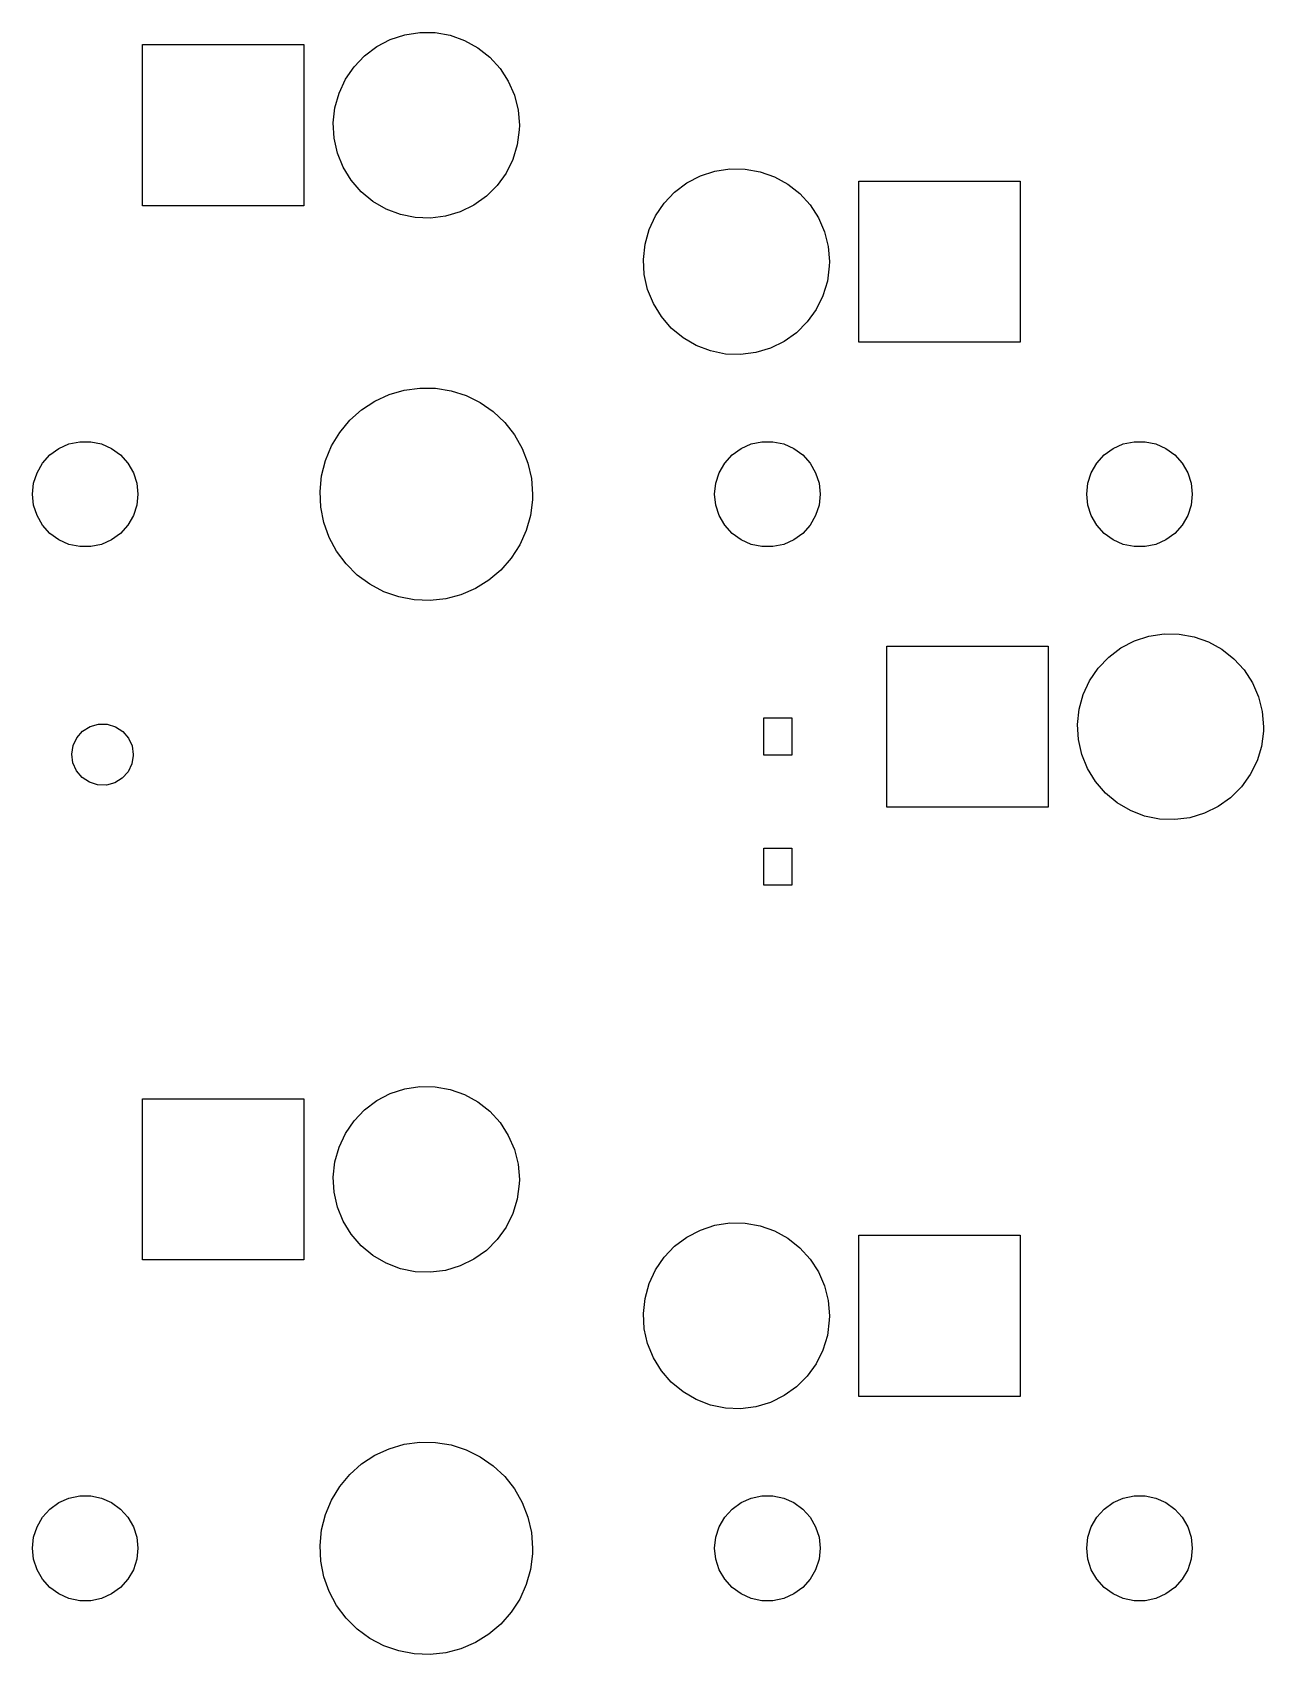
# Model space of a CAD drawing. Extents: x 3.01 to 9.54, y -3.22 to -0.6.
# Drawn here: x 3.013 to 3.794, y -1.657 to -0.627 of the extents above; entities that cross this region are included whole.
import ezdxf

# ---------------------------------------------------------------- set-up
doc = ezdxf.new("R2010")
doc.units = 0
doc.header["$MEASUREMENT"] = 0
doc.layers.add('BLACK', color=7, linetype='CONTINUOUS')

msp = doc.modelspace()

# ---------------------------------------------------------------- linework, layer by layer
at = {"layer": 'BLACK', "linetype": 'CONTINUOUS'}
for p, q in [((3.24911, -0.628576), (3.25867, -0.627112)), ((3.25867, -0.627112), (3.26835, -0.62723)), ((3.26835, -0.62723), (3.27788, -0.628927)), ((3.08268, -0.737204), (3.08268, -0.634842)), ((3.08268, -0.634842), (3.18504, -0.634842)), ((3.18504, -0.634842), (3.18504, -0.737204)), ((3.22359, -0.641862), (3.23132, -0.636051)), ((3.23132, -0.636051), (3.23991, -0.631582)), ((3.23991, -0.631582), (3.24911, -0.628576)), ((3.27788, -0.628927), (3.287, -0.632158)), ((3.287, -0.632158), (3.29547, -0.636835)), ((3.29547, -0.636835), (3.30307, -0.642833)), ((3.2169, -0.648859), (3.22359, -0.641862)), ((3.30307, -0.642833), (3.30958, -0.649991)), ((3.20737, -0.665632), (3.21145, -0.656853)), ((3.21145, -0.656853), (3.2169, -0.648859)), ((3.30958, -0.649991), (3.31484, -0.658117)), ((3.31484, -0.658117), (3.3187, -0.666992)), ((3.20478, -0.674957), (3.20737, -0.665632)), ((3.3187, -0.666992), (3.32106, -0.676378)), ((3.20376, -0.68458), (3.20478, -0.674957)), ((3.32106, -0.676378), (3.32185, -0.686023)), ((3.20431, -0.694242), (3.20376, -0.68458)), ((3.32178, -0.688908), (3.32052, -0.698503)), ((3.32185, -0.686023), (3.32178, -0.688908)), ((3.20644, -0.703683), (3.20431, -0.694242)), ((3.32052, -0.698503), (3.3177, -0.707763)), ((3.21008, -0.71265), (3.20644, -0.703683)), ((3.3177, -0.707763), (3.31341, -0.716439)), ((3.21514, -0.720901), (3.21008, -0.71265)), ((3.22148, -0.728216), (3.21514, -0.720901)), ((3.31341, -0.716439), (3.30777, -0.724298)), ((3.42818, -0.722665), (3.43676, -0.718197)), ((3.43676, -0.718197), (3.44596, -0.71519)), ((3.44596, -0.71519), (3.45552, -0.713726)), ((3.45552, -0.713726), (3.4652, -0.713844)), ((3.4652, -0.713844), (3.47473, -0.715541)), ((3.47473, -0.715541), (3.48385, -0.718772)), ((3.48385, -0.718772), (3.49232, -0.723449)), ((3.22892, -0.734398), (3.22148, -0.728216)), ((3.30091, -0.731129), (3.29303, -0.736749)), ((3.30777, -0.724298), (3.30091, -0.731129)), ((3.41375, -0.735473), (3.42044, -0.728476)), ((3.42044, -0.728476), (3.42818, -0.722665)), ((3.49232, -0.723449), (3.49992, -0.729447)), ((3.49992, -0.729447), (3.50643, -0.736605)), ((3.5374, -0.823818), (3.5374, -0.721456)), ((3.5374, -0.721456), (3.63976, -0.721456)), ((3.63976, -0.721456), (3.63976, -0.823818)), ((3.18504, -0.737204), (3.08268, -0.737204)), ((3.23728, -0.739281), (3.22892, -0.734398)), ((3.24632, -0.742733), (3.23728, -0.739281)), ((3.28434, -0.741007), (3.27507, -0.743788)), ((3.29303, -0.736749), (3.28434, -0.741007)), ((3.4083, -0.743468), (3.41375, -0.735473)), ((3.50643, -0.736605), (3.51169, -0.744731)), ((3.2558, -0.744663), (3.24632, -0.742733)), ((3.26547, -0.745018), (3.2558, -0.744663)), ((3.27507, -0.743788), (3.26547, -0.745018)), ((3.40422, -0.752246), (3.4083, -0.743468)), ((3.51169, -0.744731), (3.51555, -0.753606)), ((3.40061, -0.771195), (3.40164, -0.761572)), ((3.40164, -0.761572), (3.40422, -0.752246)), ((3.51555, -0.753606), (3.51791, -0.762992)), ((3.40116, -0.780856), (3.40061, -0.771195)), ((3.51791, -0.762992), (3.5187, -0.772637)), ((3.40329, -0.790297), (3.40116, -0.780856)), ((3.51863, -0.775522), (3.51737, -0.785117)), ((3.5187, -0.772637), (3.51863, -0.775522)), ((3.40693, -0.799264), (3.40329, -0.790297)), ((3.51737, -0.785117), (3.51455, -0.794377)), ((3.41199, -0.807516), (3.40693, -0.799264)), ((3.51026, -0.803053), (3.50462, -0.810912)), ((3.51455, -0.794377), (3.51026, -0.803053)), ((3.41833, -0.814831), (3.41199, -0.807516)), ((3.50462, -0.810912), (3.49776, -0.817743)), ((3.42577, -0.821012), (3.41833, -0.814831)), ((3.43413, -0.825895), (3.42577, -0.821012)), ((3.48988, -0.823363), (3.48119, -0.827621)), ((3.49776, -0.817743), (3.48988, -0.823363)), ((3.63976, -0.823818), (3.5374, -0.823818)), ((3.44317, -0.829348), (3.43413, -0.825895)), ((3.45265, -0.831277), (3.44317, -0.829348)), ((3.46232, -0.831632), (3.45265, -0.831277)), ((3.47192, -0.830402), (3.46232, -0.831632)), ((3.48119, -0.827621), (3.47192, -0.830402)), ((3.23915, -0.85705), (3.24876, -0.85425)), ((3.24876, -0.85425), (3.25867, -0.852901)), ((3.25867, -0.852901), (3.26868, -0.853032)), ((3.26868, -0.853032), (3.27855, -0.85464)), ((3.27855, -0.85464), (3.28808, -0.85769)), ((3.2217, -0.866724), (3.23007, -0.861238)), ((3.23007, -0.861238), (3.23915, -0.85705)), ((3.28808, -0.85769), (3.29705, -0.862115)), ((3.29705, -0.862115), (3.30527, -0.867818)), ((3.20784, -0.881078), (3.21424, -0.873386)), ((3.21424, -0.873386), (3.2217, -0.866724)), ((3.30527, -0.867818), (3.31256, -0.874673)), ((3.31256, -0.874673), (3.31875, -0.88253)), ((3.20265, -0.889631), (3.20784, -0.881078)), ((3.31875, -0.88253), (3.32372, -0.891216)), ((3.01916, -0.900584), (3.02384, -0.89538)), ((3.02384, -0.89538), (3.02951, -0.891263)), ((3.02951, -0.891263), (3.03591, -0.888415)), ((3.03591, -0.888415), (3.04276, -0.886959)), ((3.04276, -0.886959), (3.04976, -0.886959)), ((3.04976, -0.886959), (3.05661, -0.888415)), ((3.05661, -0.888415), (3.06301, -0.891263)), ((3.06301, -0.891263), (3.06867, -0.89538)), ((3.06867, -0.89538), (3.07336, -0.900584)), ((3.19878, -0.898857), (3.20265, -0.889631)), ((3.32372, -0.891216), (3.32734, -0.90054)), ((3.45223, -0.900584), (3.45691, -0.89538)), ((3.45691, -0.89538), (3.46258, -0.891263)), ((3.46258, -0.891263), (3.46898, -0.888415)), ((3.46898, -0.888415), (3.47583, -0.886959)), ((3.47583, -0.886959), (3.48283, -0.886959)), ((3.48283, -0.886959), (3.48968, -0.888415)), ((3.48968, -0.888415), (3.49608, -0.891263)), ((3.49608, -0.891263), (3.50175, -0.89538)), ((3.50175, -0.89538), (3.50643, -0.900584)), ((3.68845, -0.900584), (3.69313, -0.89538)), ((3.69313, -0.89538), (3.6988, -0.891263)), ((3.6988, -0.891263), (3.7052, -0.888415)), ((3.7052, -0.888415), (3.71205, -0.886959)), ((3.71205, -0.886959), (3.71905, -0.886959)), ((3.71905, -0.886959), (3.7259, -0.888415)), ((3.7259, -0.888415), (3.7323, -0.891263)), ((3.7323, -0.891263), (3.73797, -0.89538)), ((3.73797, -0.89538), (3.74265, -0.900584)), ((3.01565, -0.906649), (3.01916, -0.900584)), ((3.07336, -0.900584), (3.07686, -0.906649)), ((3.19632, -0.908554), (3.19878, -0.898857)), ((3.32734, -0.90054), (3.32955, -0.910298)), ((3.44873, -0.906649), (3.45223, -0.900584)), ((3.50643, -0.900584), (3.50993, -0.906649)), ((3.68495, -0.906649), (3.68845, -0.900584)), ((3.74265, -0.900584), (3.74615, -0.906649)), ((3.01276, -0.920275), (3.01349, -0.91331)), ((3.01349, -0.91331), (3.01565, -0.906649)), ((3.07686, -0.906649), (3.07903, -0.91331)), ((3.07903, -0.91331), (3.07976, -0.920275)), ((3.19532, -0.918508), (3.19632, -0.908554)), ((3.32955, -0.910298), (3.33029, -0.920275)), ((3.44583, -0.920275), (3.44656, -0.91331)), ((3.44656, -0.91331), (3.44873, -0.906649)), ((3.50993, -0.906649), (3.5121, -0.91331)), ((3.5121, -0.91331), (3.51283, -0.920275)), ((3.68205, -0.920275), (3.68278, -0.91331)), ((3.68278, -0.91331), (3.68495, -0.906649)), ((3.74615, -0.906649), (3.74832, -0.91331)), ((3.74832, -0.91331), (3.74905, -0.920275)), ((3.01349, -0.92724), (3.01276, -0.920275)), ((3.07976, -0.920275), (3.07903, -0.92724)), ((3.1958, -0.928501), (3.19532, -0.918508)), ((3.3302, -0.923808), (3.32894, -0.933732)), ((3.33029, -0.920275), (3.3302, -0.923808)), ((3.44656, -0.92724), (3.44583, -0.920275)), ((3.51283, -0.920275), (3.5121, -0.92724)), ((3.68278, -0.92724), (3.68205, -0.920275)), ((3.74905, -0.920275), (3.74832, -0.92724)), ((3.01565, -0.933901), (3.01349, -0.92724)), ((3.01916, -0.939966), (3.01565, -0.933901)), ((3.07686, -0.933901), (3.07336, -0.939966)), ((3.07903, -0.92724), (3.07686, -0.933901)), ((3.19775, -0.938314), (3.1958, -0.928501)), ((3.32894, -0.933732), (3.32622, -0.943362)), ((3.44873, -0.933901), (3.44656, -0.92724)), ((3.45223, -0.939966), (3.44873, -0.933901)), ((3.50993, -0.933901), (3.50643, -0.939966)), ((3.5121, -0.92724), (3.50993, -0.933901)), ((3.68495, -0.933901), (3.68278, -0.92724)), ((3.68845, -0.939966), (3.68495, -0.933901)), ((3.74615, -0.933901), (3.74265, -0.939966)), ((3.74832, -0.92724), (3.74615, -0.933901)), ((3.02384, -0.945171), (3.01916, -0.939966)), ((3.02951, -0.949287), (3.02384, -0.945171)), ((3.06867, -0.945171), (3.06301, -0.949287)), ((3.07336, -0.939966), (3.06867, -0.945171)), ((3.20113, -0.94773), (3.19775, -0.938314)), ((3.32622, -0.943362), (3.32211, -0.952483)), ((3.45691, -0.945171), (3.45223, -0.939966)), ((3.46258, -0.949287), (3.45691, -0.945171)), ((3.50175, -0.945171), (3.49608, -0.949287)), ((3.50643, -0.939966), (3.50175, -0.945171)), ((3.69313, -0.945171), (3.68845, -0.939966)), ((3.6988, -0.949287), (3.69313, -0.945171)), ((3.73797, -0.945171), (3.7323, -0.949287)), ((3.74265, -0.939966), (3.73797, -0.945171)), ((3.03591, -0.952136), (3.02951, -0.949287)), ((3.04276, -0.953592), (3.03591, -0.952136)), ((3.04976, -0.953592), (3.04276, -0.953592)), ((3.05661, -0.952136), (3.04976, -0.953592)), ((3.06301, -0.949287), (3.05661, -0.952136)), ((3.20586, -0.956543), (3.20113, -0.94773)), ((3.21185, -0.964559), (3.20586, -0.956543)), ((3.32211, -0.952483), (3.3167, -0.960898)), ((3.46898, -0.952136), (3.46258, -0.949287)), ((3.47583, -0.953592), (3.46898, -0.952136)), ((3.48283, -0.953592), (3.47583, -0.953592)), ((3.48968, -0.952136), (3.48283, -0.953592)), ((3.49608, -0.949287), (3.48968, -0.952136)), ((3.7052, -0.952136), (3.6988, -0.949287)), ((3.71205, -0.953592), (3.7052, -0.952136)), ((3.71905, -0.953592), (3.71205, -0.953592)), ((3.7259, -0.952136), (3.71905, -0.953592)), ((3.7323, -0.949287), (3.7259, -0.952136)), ((3.21896, -0.971603), (3.21185, -0.964559)), ((3.3167, -0.960898), (3.31011, -0.96842)), ((3.22702, -0.977518), (3.21896, -0.971603)), ((3.23588, -0.982177), (3.22702, -0.977518)), ((3.30247, -0.974884), (3.29396, -0.980148)), ((3.31011, -0.96842), (3.30247, -0.974884)), ((3.24532, -0.985475), (3.23588, -0.982177)), ((3.25515, -0.987341), (3.24532, -0.985475)), ((3.26515, -0.987734), (3.25515, -0.987341)), ((3.27509, -0.986645), (3.26515, -0.987734)), ((3.28477, -0.984098), (3.27509, -0.986645)), ((3.29396, -0.980148), (3.28477, -0.984098)), ((3.72155, -1.01047), (3.73111, -1.009)), ((3.73111, -1.009), (3.74079, -1.00912)), ((3.74079, -1.00912), (3.75032, -1.01082)), ((3.55512, -1.11909), (3.55512, -1.01673)), ((3.55512, -1.01673), (3.65748, -1.01673)), ((3.65748, -1.01673), (3.65748, -1.11909)), ((3.69603, -1.02375), (3.70377, -1.01794)), ((3.70377, -1.01794), (3.71235, -1.01347)), ((3.71235, -1.01347), (3.72155, -1.01047)), ((3.75032, -1.01082), (3.75944, -1.01405)), ((3.75944, -1.01405), (3.76791, -1.01872)), ((3.76791, -1.01872), (3.77551, -1.02472)), ((3.68934, -1.03075), (3.69603, -1.02375)), ((3.77551, -1.02472), (3.78202, -1.03188)), ((3.67981, -1.04752), (3.68389, -1.03874)), ((3.68389, -1.03874), (3.68934, -1.03075)), ((3.78202, -1.03188), (3.78728, -1.04001)), ((3.78728, -1.04001), (3.79114, -1.04888)), ((3.67723, -1.05685), (3.67981, -1.04752)), ((3.79114, -1.04888), (3.7935, -1.05827)), ((3.6762, -1.06647), (3.67723, -1.05685)), ((3.7935, -1.05827), (3.79429, -1.06791)), ((3.04098, -1.07492), (3.04464, -1.07078)), ((3.04464, -1.07078), (3.04932, -1.06783)), ((3.04932, -1.06783), (3.05464, -1.06631)), ((3.05464, -1.06631), (3.06016, -1.06634)), ((3.06016, -1.06634), (3.06546, -1.06793)), ((3.06546, -1.06793), (3.0701, -1.07093)), ((3.0701, -1.07093), (3.07371, -1.07512)), ((3.47703, -1.08596), (3.47703, -1.06234)), ((3.47703, -1.06234), (3.49475, -1.06234)), ((3.49475, -1.06234), (3.49475, -1.08596)), ((3.67675, -1.07613), (3.6762, -1.06647)), ((3.79422, -1.0708), (3.79296, -1.08039)), ((3.79429, -1.06791), (3.79422, -1.0708)), ((3.03778, -1.08539), (3.03863, -1.07993)), ((3.03863, -1.07993), (3.04098, -1.07492)), ((3.07371, -1.07512), (3.076, -1.08016)), ((3.076, -1.08016), (3.07678, -1.08563)), ((3.67888, -1.08557), (3.67675, -1.07613)), ((3.79296, -1.08039), (3.79014, -1.08965)), ((3.0385, -1.09087), (3.03778, -1.08539)), ((3.04073, -1.09593), (3.0385, -1.09087)), ((3.07586, -1.09156), (3.07345, -1.09653)), ((3.07678, -1.08611), (3.07586, -1.09156)), ((3.07678, -1.08563), (3.07678, -1.08611)), ((3.49475, -1.08596), (3.47703, -1.08596)), ((3.68252, -1.09454), (3.67888, -1.08557)), ((3.79014, -1.08965), (3.78585, -1.09833)), ((3.04428, -1.10017), (3.04073, -1.09593)), ((3.04889, -1.10323), (3.04428, -1.10017)), ((3.06974, -1.10063), (3.06503, -1.10353)), ((3.07345, -1.09653), (3.06974, -1.10063)), ((3.68758, -1.10279), (3.68252, -1.09454)), ((3.78585, -1.09833), (3.78021, -1.10619)), ((3.05416, -1.10488), (3.04889, -1.10323)), ((3.05969, -1.10498), (3.05416, -1.10488)), ((3.06503, -1.10353), (3.05969, -1.10498)), ((3.69392, -1.11011), (3.68758, -1.10279)), ((3.70136, -1.11629), (3.69392, -1.11011)), ((3.78021, -1.10619), (3.77335, -1.11302)), ((3.65748, -1.11909), (3.55512, -1.11909)), ((3.70972, -1.12117), (3.70136, -1.11629)), ((3.71876, -1.12462), (3.70972, -1.12117)), ((3.76547, -1.11864), (3.75678, -1.1229)), ((3.77335, -1.11302), (3.76547, -1.11864)), ((3.72824, -1.12655), (3.71876, -1.12462)), ((3.73791, -1.12691), (3.72824, -1.12655)), ((3.74751, -1.12568), (3.73791, -1.12691)), ((3.75678, -1.1229), (3.74751, -1.12568)), ((3.47703, -1.16863), (3.47703, -1.14501)), ((3.47703, -1.14501), (3.49475, -1.14501)), ((3.49475, -1.14501), (3.49475, -1.16863)), ((3.49475, -1.16863), (3.47703, -1.16863)), ((3.24911, -1.29787), (3.25867, -1.2964)), ((3.25867, -1.2964), (3.26835, -1.29652)), ((3.26835, -1.29652), (3.27788, -1.29822)), ((3.08268, -1.4065), (3.08268, -1.30413)), ((3.08268, -1.30413), (3.18504, -1.30413)), ((3.18504, -1.30413), (3.18504, -1.4065)), ((3.22359, -1.31115), (3.23132, -1.30534)), ((3.23132, -1.30534), (3.23991, -1.30087)), ((3.23991, -1.30087), (3.24911, -1.29787)), ((3.27788, -1.29822), (3.287, -1.30145)), ((3.287, -1.30145), (3.29547, -1.30613)), ((3.29547, -1.30613), (3.30307, -1.31212)), ((3.21145, -1.32614), (3.2169, -1.31815)), ((3.2169, -1.31815), (3.22359, -1.31115)), ((3.30307, -1.31212), (3.30958, -1.31928)), ((3.20737, -1.33492), (3.21145, -1.32614)), ((3.30958, -1.31928), (3.31484, -1.32741)), ((3.31484, -1.32741), (3.3187, -1.33628)), ((3.20478, -1.34425), (3.20737, -1.33492)), ((3.3187, -1.33628), (3.32106, -1.34567)), ((3.20376, -1.35387), (3.20478, -1.34425)), ((3.32106, -1.34567), (3.32185, -1.35531)), ((3.20431, -1.36353), (3.20376, -1.35387)), ((3.32178, -1.3582), (3.32052, -1.36779)), ((3.32185, -1.35531), (3.32178, -1.3582)), ((3.20644, -1.37297), (3.20431, -1.36353)), ((3.32052, -1.36779), (3.3177, -1.37705)), ((3.21008, -1.38194), (3.20644, -1.37297)), ((3.3177, -1.37705), (3.31341, -1.38573)), ((3.21514, -1.39019), (3.21008, -1.38194)), ((3.22148, -1.39751), (3.21514, -1.39019)), ((3.31341, -1.38573), (3.30777, -1.39359)), ((3.42818, -1.39196), (3.43676, -1.38749)), ((3.43676, -1.38749), (3.44596, -1.38448)), ((3.44596, -1.38448), (3.45552, -1.38302)), ((3.45552, -1.38302), (3.4652, -1.38314)), ((3.4652, -1.38314), (3.47473, -1.38483)), ((3.47473, -1.38483), (3.48385, -1.38806)), ((3.48385, -1.38806), (3.49232, -1.39274)), ((3.22892, -1.40369), (3.22148, -1.39751)), ((3.30091, -1.40042), (3.29303, -1.40604)), ((3.30777, -1.39359), (3.30091, -1.40042)), ((3.41375, -1.40476), (3.42044, -1.39777)), ((3.42044, -1.39777), (3.42818, -1.39196)), ((3.49232, -1.39274), (3.49992, -1.39874)), ((3.49992, -1.39874), (3.50643, -1.4059)), ((3.5374, -1.49311), (3.5374, -1.39075)), ((3.5374, -1.39075), (3.63976, -1.39075)), ((3.63976, -1.39075), (3.63976, -1.49311)), ((3.18504, -1.4065), (3.08268, -1.4065)), ((3.23728, -1.40857), (3.22892, -1.40369)), ((3.24632, -1.41202), (3.23728, -1.40857)), ((3.28434, -1.4103), (3.27507, -1.41308)), ((3.29303, -1.40604), (3.28434, -1.4103)), ((3.4083, -1.41276), (3.41375, -1.40476)), ((3.50643, -1.4059), (3.51169, -1.41402)), ((3.2558, -1.41395), (3.24632, -1.41202)), ((3.26547, -1.41431), (3.2558, -1.41395)), ((3.27507, -1.41308), (3.26547, -1.41431)), ((3.40422, -1.42154), (3.4083, -1.41276)), ((3.51169, -1.41402), (3.51555, -1.4229)), ((3.40061, -1.44049), (3.40164, -1.43086)), ((3.40164, -1.43086), (3.40422, -1.42154)), ((3.51555, -1.4229), (3.51791, -1.43228)), ((3.40116, -1.45015), (3.40061, -1.44049)), ((3.51791, -1.43228), (3.5187, -1.44193)), ((3.40329, -1.45959), (3.40116, -1.45015)), ((3.51863, -1.44481), (3.51737, -1.45441)), ((3.5187, -1.44193), (3.51863, -1.44481)), ((3.40693, -1.46856), (3.40329, -1.45959)), ((3.51737, -1.45441), (3.51455, -1.46367)), ((3.41199, -1.47681), (3.40693, -1.46856)), ((3.51026, -1.47234), (3.50462, -1.4802)), ((3.51455, -1.46367), (3.51026, -1.47234)), ((3.41833, -1.48412), (3.41199, -1.47681)), ((3.50462, -1.4802), (3.49776, -1.48703)), ((3.42577, -1.4903), (3.41833, -1.48412)), ((3.43413, -1.49519), (3.42577, -1.4903)), ((3.48988, -1.49265), (3.48119, -1.49691)), ((3.49776, -1.48703), (3.48988, -1.49265)), ((3.63976, -1.49311), (3.5374, -1.49311)), ((3.44317, -1.49864), (3.43413, -1.49519)), ((3.45265, -1.50057), (3.44317, -1.49864)), ((3.46232, -1.50092), (3.45265, -1.50057)), ((3.47192, -1.49969), (3.46232, -1.50092)), ((3.48119, -1.49691), (3.47192, -1.49969)), ((3.23915, -1.52634), (3.24876, -1.52354)), ((3.24876, -1.52354), (3.25867, -1.52219)), ((3.25867, -1.52219), (3.26868, -1.52232)), ((3.26868, -1.52232), (3.27855, -1.52393)), ((3.27855, -1.52393), (3.28808, -1.52698)), ((3.2217, -1.53601), (3.23007, -1.53053)), ((3.23007, -1.53053), (3.23915, -1.52634)), ((3.28808, -1.52698), (3.29705, -1.53141)), ((3.29705, -1.53141), (3.30527, -1.53711)), ((3.20784, -1.55037), (3.21424, -1.54268)), ((3.21424, -1.54268), (3.2217, -1.53601)), ((3.30527, -1.53711), (3.31256, -1.54396)), ((3.31256, -1.54396), (3.31875, -1.55182)), ((3.20265, -1.55892), (3.20784, -1.55037)), ((3.31875, -1.55182), (3.32372, -1.56051)), ((3.01916, -1.56988), (3.02384, -1.56467)), ((3.02384, -1.56467), (3.02951, -1.56055)), ((3.02951, -1.56055), (3.03591, -1.55771)), ((3.03591, -1.55771), (3.04276, -1.55625)), ((3.04276, -1.55625), (3.04976, -1.55625)), ((3.04976, -1.55625), (3.05661, -1.55771)), ((3.05661, -1.55771), (3.06301, -1.56055)), ((3.06301, -1.56055), (3.06867, -1.56467)), ((3.06867, -1.56467), (3.07336, -1.56988)), ((3.19878, -1.56815), (3.20265, -1.55892)), ((3.32372, -1.56051), (3.32734, -1.56983)), ((3.45223, -1.56988), (3.45691, -1.56467)), ((3.45691, -1.56467), (3.46258, -1.56055)), ((3.46258, -1.56055), (3.46898, -1.55771)), ((3.46898, -1.55771), (3.47583, -1.55625)), ((3.47583, -1.55625), (3.48283, -1.55625)), ((3.48283, -1.55625), (3.48968, -1.55771)), ((3.48968, -1.55771), (3.49608, -1.56055)), ((3.49608, -1.56055), (3.50175, -1.56467)), ((3.50175, -1.56467), (3.50643, -1.56988)), ((3.68845, -1.56988), (3.69313, -1.56467)), ((3.69313, -1.56467), (3.6988, -1.56055)), ((3.6988, -1.56055), (3.7052, -1.55771)), ((3.7052, -1.55771), (3.71205, -1.55625)), ((3.71205, -1.55625), (3.71905, -1.55625)), ((3.71905, -1.55625), (3.7259, -1.55771)), ((3.7259, -1.55771), (3.7323, -1.56055)), ((3.7323, -1.56055), (3.73797, -1.56467)), ((3.73797, -1.56467), (3.74265, -1.56988)), ((3.01565, -1.57594), (3.01916, -1.56988)), ((3.07336, -1.56988), (3.07686, -1.57594)), ((3.19632, -1.57784), (3.19878, -1.56815)), ((3.32734, -1.56983), (3.32955, -1.57959)), ((3.44873, -1.57594), (3.45223, -1.56988)), ((3.50643, -1.56988), (3.50993, -1.57594)), ((3.68495, -1.57594), (3.68845, -1.56988)), ((3.74265, -1.56988), (3.74615, -1.57594)), ((3.01276, -1.58957), (3.01349, -1.5826)), ((3.01349, -1.5826), (3.01565, -1.57594)), ((3.07686, -1.57594), (3.07903, -1.5826)), ((3.07903, -1.5826), (3.07976, -1.58957)), ((3.19532, -1.5878), (3.19632, -1.57784)), ((3.32955, -1.57959), (3.33029, -1.58957)), ((3.44583, -1.58957), (3.44656, -1.5826)), ((3.44656, -1.5826), (3.44873, -1.57594)), ((3.50993, -1.57594), (3.5121, -1.5826)), ((3.5121, -1.5826), (3.51283, -1.58957)), ((3.68205, -1.58957), (3.68278, -1.5826)), ((3.68278, -1.5826), (3.68495, -1.57594)), ((3.74615, -1.57594), (3.74832, -1.5826)), ((3.74832, -1.5826), (3.74905, -1.58957)), ((3.01349, -1.59653), (3.01276, -1.58957)), ((3.07976, -1.58957), (3.07903, -1.59653)), ((3.1958, -1.59779), (3.19532, -1.5878)), ((3.3302, -1.5931), (3.32894, -1.60302)), ((3.33029, -1.58957), (3.3302, -1.5931)), ((3.44656, -1.59653), (3.44583, -1.58957)), ((3.51283, -1.58957), (3.5121, -1.59653)), ((3.68278, -1.59653), (3.68205, -1.58957)), ((3.74905, -1.58957), (3.74832, -1.59653)), ((3.01565, -1.60319), (3.01349, -1.59653)), ((3.01916, -1.60926), (3.01565, -1.60319)), ((3.07686, -1.60319), (3.07336, -1.60926)), ((3.07903, -1.59653), (3.07686, -1.60319)), ((3.19775, -1.6076), (3.1958, -1.59779)), ((3.32894, -1.60302), (3.32622, -1.61265)), ((3.44873, -1.60319), (3.44656, -1.59653)), ((3.45223, -1.60926), (3.44873, -1.60319)), ((3.50993, -1.60319), (3.50643, -1.60926)), ((3.5121, -1.59653), (3.50993, -1.60319)), ((3.68495, -1.60319), (3.68278, -1.59653)), ((3.68845, -1.60926), (3.68495, -1.60319)), ((3.74615, -1.60319), (3.74265, -1.60926)), ((3.74832, -1.59653), (3.74615, -1.60319)), ((3.02384, -1.61446), (3.01916, -1.60926)), ((3.02951, -1.61858), (3.02384, -1.61446)), ((3.06867, -1.61446), (3.06301, -1.61858)), ((3.07336, -1.60926), (3.06867, -1.61446)), ((3.20113, -1.61702), (3.19775, -1.6076)), ((3.32622, -1.61265), (3.32211, -1.62177)), ((3.45691, -1.61446), (3.45223, -1.60926)), ((3.46258, -1.61858), (3.45691, -1.61446)), ((3.50175, -1.61446), (3.49608, -1.61858)), ((3.50643, -1.60926), (3.50175, -1.61446)), ((3.69313, -1.61446), (3.68845, -1.60926)), ((3.6988, -1.61858), (3.69313, -1.61446)), ((3.73797, -1.61446), (3.7323, -1.61858)), ((3.74265, -1.60926), (3.73797, -1.61446)), ((3.03591, -1.62143), (3.02951, -1.61858)), ((3.04276, -1.62288), (3.03591, -1.62143)), ((3.04976, -1.62288), (3.04276, -1.62288)), ((3.05661, -1.62143), (3.04976, -1.62288)), ((3.06301, -1.61858), (3.05661, -1.62143)), ((3.20586, -1.62583), (3.20113, -1.61702)), ((3.21185, -1.63385), (3.20586, -1.62583)), ((3.32211, -1.62177), (3.3167, -1.63019)), ((3.46898, -1.62143), (3.46258, -1.61858)), ((3.47583, -1.62288), (3.46898, -1.62143)), ((3.48283, -1.62288), (3.47583, -1.62288)), ((3.48968, -1.62143), (3.48283, -1.62288)), ((3.49608, -1.61858), (3.48968, -1.62143)), ((3.7052, -1.62143), (3.6988, -1.61858)), ((3.71205, -1.62288), (3.7052, -1.62143)), ((3.71905, -1.62288), (3.71205, -1.62288)), ((3.7259, -1.62143), (3.71905, -1.62288)), ((3.7323, -1.61858), (3.7259, -1.62143)), ((3.21896, -1.64089), (3.21185, -1.63385)), ((3.3167, -1.63019), (3.31011, -1.63771)), ((3.22702, -1.64681), (3.21896, -1.64089)), ((3.23588, -1.65147), (3.22702, -1.64681)), ((3.30247, -1.64417), (3.29396, -1.64944)), ((3.31011, -1.63771), (3.30247, -1.64417)), ((3.24532, -1.65477), (3.23588, -1.65147)), ((3.25515, -1.65663), (3.24532, -1.65477)), ((3.26515, -1.65703), (3.25515, -1.65663)), ((3.27509, -1.65594), (3.26515, -1.65703)), ((3.28477, -1.65339), (3.27509, -1.65594)), ((3.29396, -1.64944), (3.28477, -1.65339))]:
    msp.add_line(p, q, dxfattribs=at)

doc.saveas('drawing.dxf')
